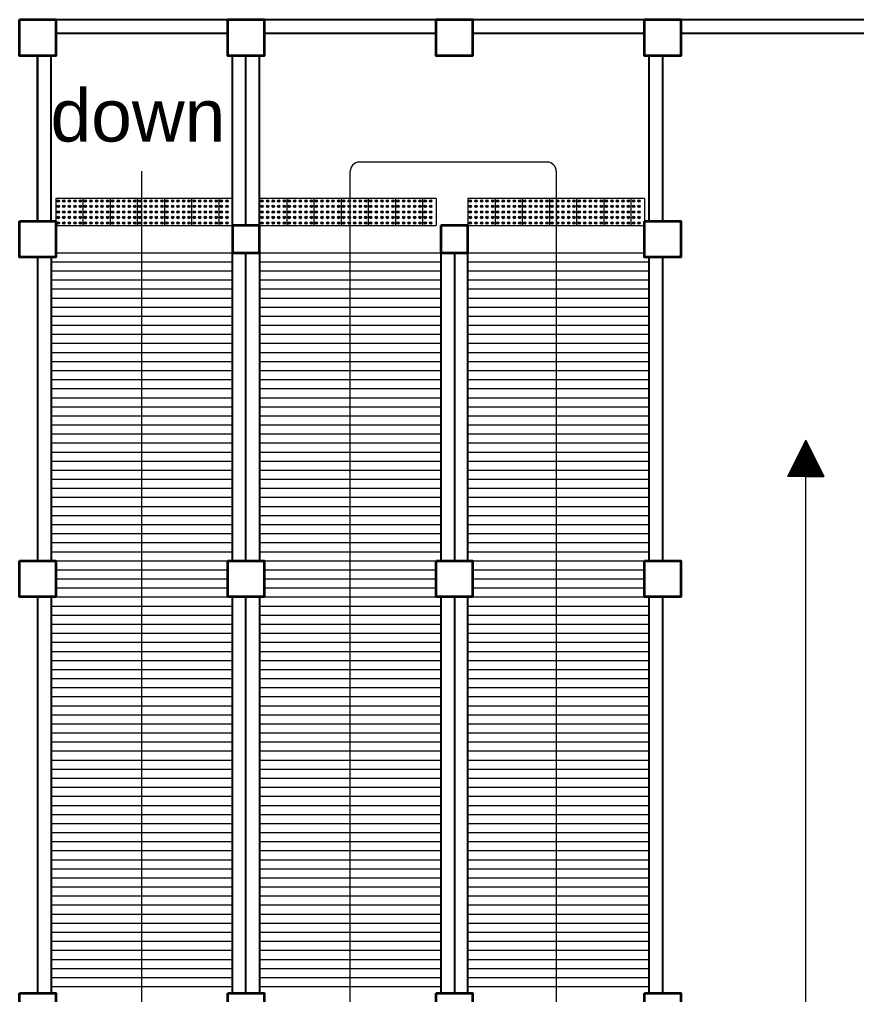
# Model space of a CAD drawing. Header units: millimetres. Extents: x 5 to 430, y 3 to 339.
# Drawn here: x 126.27 to 135.51, y 119.5 to 130.26 of the extents above; entities that cross this region are included whole.
import ezdxf

# ---------------------------------------------------------------- set-up
doc = ezdxf.new("R2010")
doc.units = ezdxf.units.MM
doc.header["$MEASUREMENT"] = 0
doc.styles.add('SWISSLT175', font='swissl.ttf', dxfattribs={"height": 0.175})

msp = doc.modelspace()

# ---------------------------------------------------------------- linework, layer by layer
at = {"color": 8, "lineweight": 25}
for p, q in [((126.675, 130.259), (131.275, 130.259)), ((131.275, 130.259), (136.575, 130.259)), ((126.675, 130.109), (128.575, 130.109)), ((128.975, 130.109), (130.875, 130.109)), ((131.275, 130.109), (133.175, 130.109)), ((133.575, 130.109), (136.575, 130.109)), ((126.475, 129.859), (126.475, 128.034)), ((126.475, 128.034), (126.475, 129.859)), ((126.625, 128.034), (126.625, 129.859)), ((128.625, 127.984), (128.625, 129.859)), ((128.775, 127.984), (128.775, 129.859)), ((128.925, 127.984), (128.925, 129.859)), ((133.225, 128.034), (133.225, 129.859)), ((133.375, 128.034), (133.375, 129.859)), ((130.925, 127.984), (130.925, 124.284)), ((131.225, 124.284), (131.225, 127.984)), ((128.625, 124.284), (128.625, 127.684)), ((128.775, 124.284), (128.775, 127.684)), ((128.925, 127.684), (128.925, 124.284)), ((131.075, 127.684), (131.075, 124.284)), ((126.475, 127.634), (126.475, 124.284)), ((126.625, 127.634), (126.625, 124.284)), ((133.225, 124.284), (133.225, 127.634)), ((133.375, 124.284), (133.375, 127.634)), ((126.475, 123.884), (126.475, 119.509)), ((126.625, 123.884), (126.625, 119.509)), ((128.625, 119.509), (128.625, 123.884)), ((128.775, 119.509), (128.775, 123.884)), ((128.925, 123.884), (128.925, 119.509)), ((130.925, 123.884), (130.925, 119.509)), ((131.075, 123.884), (131.075, 119.509)), ((131.225, 119.509), (131.225, 123.884)), ((133.225, 119.509), (133.225, 123.884)), ((133.375, 119.509), (133.375, 123.884))]:
    msp.add_line(p, q, dxfattribs=at)
at = {"color": 8, "lineweight": 9}
for p, q in [((132.1, 128.684), (130.025, 128.684)), ((127.625, 115.684), (127.625, 128.584)), ((129.925, 114.63), (129.925, 128.584)), ((132.2, 128.584), (132.2, 114.63)), ((126.975, 128.284), (126.675, 128.284)), ((126.675, 128.284), (126.675, 127.984)), ((127.275, 128.284), (126.975, 128.284)), ((126.975, 128.284), (126.975, 127.984)), ((127.575, 128.284), (127.275, 128.284)), ((127.275, 128.284), (127.275, 127.984)), ((127.875, 128.284), (127.575, 128.284)), ((127.575, 128.284), (127.575, 127.984)), ((128.175, 128.284), (127.875, 128.284)), ((127.875, 128.284), (127.875, 127.984)), ((128.175, 128.284), (128.175, 127.984)), ((128.475, 128.284), (128.175, 128.284)), ((128.475, 128.284), (128.475, 127.984)), ((128.625, 128.284), (128.475, 128.284)), ((128.625, 128.284), (128.625, 127.984)), ((129.225, 128.284), (128.925, 128.284)), ((128.925, 128.284), (128.925, 127.984)), ((129.525, 128.284), (129.225, 128.284)), ((129.225, 128.284), (129.225, 127.984)), ((129.825, 128.284), (129.525, 128.284)), ((129.525, 128.284), (129.525, 127.984)), ((130.125, 128.284), (129.825, 128.284)), ((129.825, 128.284), (129.825, 127.984)), ((130.425, 128.284), (130.125, 128.284)), ((130.125, 128.284), (130.125, 127.984)), ((130.725, 128.284), (130.425, 128.284)), ((130.425, 128.284), (130.425, 127.984)), ((130.875, 128.284), (130.725, 128.284)), ((130.725, 128.284), (130.725, 127.984)), ((130.875, 128.284), (130.875, 127.984)), ((131.525, 128.284), (131.225, 128.284)), ((131.225, 128.284), (131.225, 127.984)), ((131.825, 128.284), (131.525, 128.284)), ((131.525, 128.284), (131.525, 127.984)), ((132.125, 128.284), (131.825, 128.284)), ((131.825, 128.284), (131.825, 127.984)), ((132.425, 128.284), (132.125, 128.284)), ((132.125, 128.284), (132.125, 127.984)), ((132.725, 128.284), (132.425, 128.284)), ((132.425, 128.284), (132.425, 127.984)), ((133.025, 128.284), (132.725, 128.284)), ((132.725, 128.284), (132.725, 127.984)), ((133.175, 128.284), (133.025, 128.284)), ((133.025, 128.284), (133.025, 127.984)), ((133.175, 128.284), (133.175, 127.984)), ((126.675, 127.984), (126.975, 127.984)), ((126.975, 127.984), (127.275, 127.984)), ((127.275, 127.984), (127.575, 127.984)), ((127.575, 127.984), (127.875, 127.984)), ((127.875, 127.984), (128.175, 127.984)), ((128.175, 127.984), (128.475, 127.984)), ((128.475, 127.984), (128.775, 127.984)), ((128.925, 127.984), (129.225, 127.984)), ((129.225, 127.984), (129.525, 127.984)), ((129.525, 127.984), (129.825, 127.984)), ((129.825, 127.984), (130.125, 127.984)), ((130.125, 127.984), (130.425, 127.984)), ((130.425, 127.984), (130.875, 127.984)), ((131.225, 127.984), (131.525, 127.984)), ((131.525, 127.984), (131.825, 127.984)), ((131.825, 127.984), (132.125, 127.984)), ((132.125, 127.984), (132.425, 127.984)), ((132.425, 127.984), (132.725, 127.984)), ((132.725, 127.984), (133.175, 127.984)), ((126.675, 127.684), (128.625, 127.684)), ((128.925, 127.684), (130.925, 127.684)), ((131.225, 127.684), (133.175, 127.684)), ((126.625, 127.584), (128.625, 127.584)), ((128.925, 127.584), (130.925, 127.584)), ((131.225, 127.584), (133.225, 127.584)), ((126.625, 127.484), (128.625, 127.484)), ((128.925, 127.484), (130.925, 127.484)), ((131.225, 127.484), (133.225, 127.484)), ((126.625, 127.384), (128.625, 127.384)), ((128.925, 127.384), (130.925, 127.384)), ((131.225, 127.384), (133.225, 127.384)), ((126.625, 127.284), (128.625, 127.284)), ((128.925, 127.284), (130.925, 127.284)), ((131.225, 127.284), (133.225, 127.284)), ((126.625, 127.184), (128.625, 127.184)), ((128.925, 127.184), (130.925, 127.184)), ((131.225, 127.184), (133.225, 127.184)), ((126.625, 127.084), (128.625, 127.084)), ((128.925, 127.084), (130.925, 127.084)), ((131.225, 127.084), (133.225, 127.084)), ((126.625, 126.984), (128.625, 126.984)), ((128.925, 126.984), (130.925, 126.984)), ((131.225, 126.984), (133.225, 126.984)), ((126.625, 126.884), (128.625, 126.884)), ((126.625, 126.784), (128.625, 126.784)), ((128.925, 126.884), (130.925, 126.884)), ((128.925, 126.784), (130.925, 126.784)), ((131.225, 126.884), (133.225, 126.884)), ((131.225, 126.784), (133.225, 126.784)), ((126.625, 126.684), (128.625, 126.684)), ((128.925, 126.684), (130.925, 126.684)), ((131.225, 126.684), (133.225, 126.684)), ((126.625, 126.584), (128.625, 126.584)), ((128.925, 126.584), (130.925, 126.584)), ((131.225, 126.584), (133.225, 126.584)), ((126.625, 126.484), (128.625, 126.484)), ((128.925, 126.484), (130.925, 126.484)), ((131.225, 126.484), (133.225, 126.484)), ((126.625, 126.384), (128.625, 126.384)), ((128.925, 126.384), (130.925, 126.384)), ((131.225, 126.384), (133.225, 126.384)), ((126.625, 126.284), (128.625, 126.284)), ((128.925, 126.284), (130.925, 126.284)), ((131.225, 126.284), (133.225, 126.284)), ((126.625, 126.184), (128.625, 126.184)), ((128.925, 126.184), (130.925, 126.184)), ((131.225, 126.184), (133.225, 126.184)), ((126.625, 126.084), (128.625, 126.084)), ((128.925, 126.084), (130.925, 126.084)), ((131.225, 126.084), (133.225, 126.084)), ((126.625, 125.984), (128.625, 125.984)), ((128.925, 125.984), (130.925, 125.984)), ((131.225, 125.984), (133.225, 125.984)), ((126.625, 125.884), (128.625, 125.884)), ((128.925, 125.884), (130.925, 125.884)), ((131.225, 125.884), (133.225, 125.884)), ((126.625, 125.784), (128.625, 125.784)), ((128.925, 125.784), (130.925, 125.784)), ((131.225, 125.784), (133.225, 125.784)), ((126.625, 125.684), (128.625, 125.684)), ((128.925, 125.684), (130.925, 125.684)), ((131.225, 125.684), (133.225, 125.684)), ((134.954, 125.615), (134.754, 125.215)), ((134.954, 125.605), (134.949, 125.605)), ((134.954, 125.615), (135.154, 125.215)), ((134.959, 125.605), (134.954, 125.605)), ((126.625, 125.584), (128.625, 125.584)), ((128.925, 125.584), (130.925, 125.584)), ((131.225, 125.584), (133.225, 125.584)), ((134.954, 125.495), (134.894, 125.495)), ((134.954, 125.505), (134.899, 125.505)), ((134.954, 125.515), (134.904, 125.515)), ((134.954, 125.525), (134.909, 125.525)), ((134.954, 125.535), (134.914, 125.535)), ((134.954, 125.545), (134.919, 125.545)), ((134.954, 125.555), (134.924, 125.555)), ((134.954, 125.565), (134.929, 125.565)), ((134.954, 125.575), (134.934, 125.575)), ((134.954, 125.585), (134.939, 125.585)), ((134.954, 125.595), (134.944, 125.595)), ((134.964, 125.595), (134.954, 125.595)), ((134.969, 125.585), (134.954, 125.585)), ((134.974, 125.575), (134.954, 125.575)), ((134.979, 125.565), (134.954, 125.565)), ((134.984, 125.555), (134.954, 125.555)), ((134.989, 125.545), (134.954, 125.545)), ((134.994, 125.535), (134.954, 125.535)), ((134.999, 125.525), (134.954, 125.525)), ((135.004, 125.515), (134.954, 125.515)), ((135.009, 125.505), (134.954, 125.505)), ((135.014, 125.495), (134.954, 125.495)), ((126.625, 125.484), (128.625, 125.484)), ((126.625, 125.384), (128.625, 125.384)), ((128.925, 125.484), (130.925, 125.484)), ((128.925, 125.384), (130.925, 125.384)), ((131.225, 125.484), (133.225, 125.484)), ((131.225, 125.384), (133.225, 125.384)), ((134.954, 125.385), (134.839, 125.385)), ((134.954, 125.395), (134.844, 125.395)), ((134.954, 125.405), (134.849, 125.405)), ((134.954, 125.415), (134.854, 125.415)), ((134.954, 125.425), (134.859, 125.425)), ((134.954, 125.435), (134.864, 125.435)), ((134.954, 125.445), (134.869, 125.445)), ((134.954, 125.455), (134.874, 125.455)), ((134.954, 125.465), (134.879, 125.465)), ((134.954, 125.475), (134.884, 125.475)), ((134.954, 125.485), (134.889, 125.485)), ((135.019, 125.485), (134.954, 125.485)), ((135.024, 125.475), (134.954, 125.475)), ((135.029, 125.465), (134.954, 125.465)), ((135.034, 125.455), (134.954, 125.455)), ((135.039, 125.445), (134.954, 125.445)), ((135.044, 125.435), (134.954, 125.435)), ((135.049, 125.425), (134.954, 125.425)), ((135.054, 125.415), (134.954, 125.415)), ((135.059, 125.405), (134.954, 125.405)), ((135.064, 125.395), (134.954, 125.395)), ((135.069, 125.385), (134.954, 125.385)), ((126.625, 125.284), (128.625, 125.284)), ((128.925, 125.284), (130.925, 125.284)), ((131.225, 125.284), (133.225, 125.284)), ((134.954, 125.285), (134.789, 125.285)), ((134.954, 125.295), (134.794, 125.295)), ((134.954, 125.305), (134.799, 125.305)), ((134.954, 125.305), (134.799, 125.305)), ((134.954, 125.315), (134.804, 125.315)), ((134.954, 125.325), (134.809, 125.325)), ((134.954, 125.335), (134.814, 125.335)), ((134.954, 125.345), (134.819, 125.345)), ((134.954, 125.355), (134.824, 125.355)), ((134.954, 125.365), (134.829, 125.365)), ((134.954, 125.375), (134.834, 125.375)), ((135.074, 125.375), (134.954, 125.375)), ((135.079, 125.365), (134.954, 125.365)), ((135.084, 125.355), (134.954, 125.355)), ((135.089, 125.345), (134.954, 125.345)), ((135.094, 125.335), (134.954, 125.335)), ((135.099, 125.325), (134.954, 125.325)), ((135.104, 125.315), (134.954, 125.315)), ((135.109, 125.305), (134.954, 125.305)), ((135.109, 125.305), (134.954, 125.305)), ((135.114, 125.295), (134.954, 125.295)), ((135.119, 125.285), (134.954, 125.285)), ((126.625, 125.184), (128.625, 125.184)), ((128.925, 125.184), (130.925, 125.184)), ((131.225, 125.184), (133.225, 125.184)), ((134.954, 125.215), (134.754, 125.215)), ((134.954, 125.225), (134.759, 125.225)), ((134.954, 125.235), (134.764, 125.235)), ((134.954, 125.245), (134.769, 125.245)), ((134.954, 125.255), (134.774, 125.255)), ((134.954, 125.265), (134.779, 125.265)), ((134.954, 125.275), (134.784, 125.275)), ((135.124, 125.275), (134.954, 125.275)), ((135.129, 125.265), (134.954, 125.265)), ((135.134, 125.255), (134.954, 125.255)), ((135.139, 125.245), (134.954, 125.245)), ((134.954, 125.235), (135.144, 125.235)), ((134.954, 125.225), (135.149, 125.225)), ((134.954, 117.897), (134.954, 125.215)), ((134.954, 125.215), (135.154, 125.215)), ((126.625, 125.084), (128.625, 125.084)), ((128.925, 125.084), (130.925, 125.084)), ((131.225, 125.084), (133.225, 125.084)), ((126.625, 124.984), (128.625, 124.984)), ((128.925, 124.984), (130.925, 124.984)), ((131.225, 124.984), (133.225, 124.984)), ((126.625, 124.884), (128.625, 124.884)), ((128.925, 124.884), (130.925, 124.884)), ((131.225, 124.884), (133.225, 124.884)), ((126.625, 124.784), (128.625, 124.784)), ((128.925, 124.784), (130.925, 124.784)), ((131.225, 124.784), (133.225, 124.784)), ((126.625, 124.684), (128.625, 124.684)), ((128.925, 124.684), (130.925, 124.684)), ((131.225, 124.684), (133.225, 124.684)), ((126.625, 124.584), (128.625, 124.584)), ((128.925, 124.584), (130.925, 124.584)), ((131.225, 124.584), (133.225, 124.584)), ((126.625, 124.484), (128.625, 124.484)), ((128.925, 124.484), (130.925, 124.484)), ((131.225, 124.484), (133.225, 124.484)), ((126.625, 124.384), (128.625, 124.384)), ((128.925, 124.384), (130.925, 124.384)), ((131.225, 124.384), (133.225, 124.384)), ((126.625, 124.284), (128.625, 124.284)), ((128.925, 124.284), (130.925, 124.284)), ((131.225, 124.284), (133.225, 124.284)), ((126.675, 124.184), (128.575, 124.184)), ((128.975, 124.184), (130.875, 124.184)), ((131.275, 124.184), (133.175, 124.184)), ((126.675, 124.084), (128.575, 124.084)), ((128.975, 124.084), (130.875, 124.084)), ((131.275, 124.084), (133.175, 124.084)), ((126.625, 123.884), (128.625, 123.884)), ((126.675, 123.984), (128.575, 123.984)), ((128.925, 123.884), (130.925, 123.884)), ((128.975, 123.984), (130.875, 123.984)), ((131.225, 123.884), (133.225, 123.884)), ((131.275, 123.984), (133.175, 123.984)), ((126.625, 123.784), (128.625, 123.784)), ((128.925, 123.784), (130.925, 123.784)), ((131.225, 123.784), (133.225, 123.784)), ((126.625, 123.684), (128.625, 123.684)), ((128.925, 123.684), (130.925, 123.684)), ((131.225, 123.684), (133.225, 123.684)), ((126.625, 123.584), (128.625, 123.584)), ((128.925, 123.584), (130.925, 123.584)), ((131.225, 123.584), (133.225, 123.584)), ((126.625, 123.484), (128.625, 123.484)), ((128.925, 123.484), (130.925, 123.484)), ((131.225, 123.484), (133.225, 123.484)), ((126.625, 123.384), (128.625, 123.384)), ((128.925, 123.384), (130.925, 123.384)), ((131.225, 123.384), (133.225, 123.384)), ((126.625, 123.284), (128.625, 123.284)), ((128.925, 123.284), (130.925, 123.284)), ((131.225, 123.284), (133.225, 123.284)), ((126.625, 123.184), (128.625, 123.184)), ((128.925, 123.184), (130.925, 123.184)), ((131.225, 123.184), (133.225, 123.184)), ((126.625, 123.084), (128.625, 123.084)), ((128.925, 123.084), (130.925, 123.084)), ((131.225, 123.084), (133.225, 123.084)), ((126.625, 122.984), (128.625, 122.984)), ((128.925, 122.984), (130.925, 122.984)), ((131.225, 122.984), (133.225, 122.984)), ((126.625, 122.884), (128.625, 122.884)), ((128.925, 122.884), (130.925, 122.884)), ((131.225, 122.884), (133.225, 122.884)), ((126.625, 122.784), (128.625, 122.784)), ((128.925, 122.784), (130.925, 122.784)), ((131.225, 122.784), (133.225, 122.784)), ((126.625, 122.684), (128.625, 122.684)), ((128.925, 122.684), (130.925, 122.684)), ((131.225, 122.684), (133.225, 122.684)), ((126.625, 122.584), (128.625, 122.584)), ((126.625, 122.484), (128.625, 122.484)), ((128.925, 122.584), (130.925, 122.584)), ((128.925, 122.484), (130.925, 122.484)), ((131.225, 122.584), (133.225, 122.584)), ((131.225, 122.484), (133.225, 122.484)), ((126.625, 122.384), (128.625, 122.384)), ((128.925, 122.384), (130.925, 122.384)), ((131.225, 122.384), (133.225, 122.384)), ((126.625, 122.284), (128.625, 122.284)), ((128.925, 122.284), (130.925, 122.284)), ((131.225, 122.284), (133.225, 122.284)), ((126.625, 122.184), (128.625, 122.184)), ((128.925, 122.184), (130.925, 122.184)), ((131.225, 122.184), (133.225, 122.184)), ((126.625, 122.084), (128.625, 122.084)), ((128.925, 122.084), (130.925, 122.084)), ((131.225, 122.084), (133.225, 122.084)), ((126.625, 121.984), (128.625, 121.984)), ((128.925, 121.984), (130.925, 121.984)), ((131.225, 121.984), (133.225, 121.984)), ((126.625, 121.884), (128.625, 121.884)), ((128.625, 121.834), (128.625, 121.534)), ((128.925, 121.884), (130.925, 121.884)), ((128.925, 121.534), (128.925, 121.834)), ((130.925, 121.834), (130.925, 121.534)), ((131.225, 121.884), (133.225, 121.884)), ((131.225, 121.534), (131.225, 121.834)), ((133.225, 121.834), (133.225, 121.534)), ((126.625, 121.784), (128.625, 121.784)), ((128.925, 121.784), (130.925, 121.784)), ((131.225, 121.784), (133.225, 121.784)), ((126.625, 121.684), (128.625, 121.684)), ((128.925, 121.684), (130.925, 121.684)), ((131.225, 121.684), (133.225, 121.684)), ((126.625, 121.584), (128.625, 121.584)), ((128.925, 121.584), (130.925, 121.584)), ((131.225, 121.584), (133.225, 121.584)), ((126.625, 121.484), (128.625, 121.484)), ((128.925, 121.484), (130.925, 121.484)), ((131.225, 121.484), (133.225, 121.484)), ((126.625, 121.384), (128.625, 121.384)), ((128.925, 121.384), (130.925, 121.384)), ((131.225, 121.384), (133.225, 121.384)), ((126.625, 121.284), (128.625, 121.284)), ((128.925, 121.284), (130.925, 121.284)), ((131.225, 121.284), (133.225, 121.284)), ((126.625, 121.184), (128.625, 121.184)), ((126.625, 121.084), (128.625, 121.084)), ((128.925, 121.184), (130.925, 121.184)), ((128.925, 121.084), (130.925, 121.084)), ((131.225, 121.184), (133.225, 121.184)), ((131.225, 121.084), (133.225, 121.084)), ((126.625, 120.984), (128.625, 120.984)), ((128.925, 120.984), (130.925, 120.984)), ((131.225, 120.984), (133.225, 120.984)), ((126.625, 120.884), (128.625, 120.884)), ((128.925, 120.884), (130.925, 120.884)), ((131.225, 120.884), (133.225, 120.884)), ((126.625, 120.784), (128.625, 120.784)), ((128.925, 120.784), (130.925, 120.784)), ((131.225, 120.784), (133.225, 120.784)), ((126.625, 120.684), (128.625, 120.684)), ((128.925, 120.684), (130.925, 120.684)), ((131.225, 120.684), (133.225, 120.684)), ((126.625, 120.584), (128.625, 120.584)), ((128.925, 120.584), (130.925, 120.584)), ((131.225, 120.584), (133.225, 120.584)), ((126.625, 120.484), (128.625, 120.484)), ((128.925, 120.484), (130.925, 120.484)), ((131.225, 120.484), (133.225, 120.484)), ((126.625, 120.384), (128.625, 120.384)), ((128.925, 120.384), (130.925, 120.384)), ((131.225, 120.384), (133.225, 120.384)), ((126.625, 120.284), (128.625, 120.284)), ((128.925, 120.284), (130.925, 120.284)), ((131.225, 120.284), (133.225, 120.284)), ((126.625, 120.184), (128.625, 120.184)), ((128.925, 120.184), (130.925, 120.184)), ((131.225, 120.184), (133.225, 120.184)), ((126.625, 120.084), (128.625, 120.084)), ((128.925, 120.084), (130.925, 120.084)), ((131.225, 120.084), (133.225, 120.084)), ((126.625, 119.984), (128.625, 119.984)), ((128.925, 119.984), (130.925, 119.984)), ((131.225, 119.984), (133.225, 119.984)), ((126.625, 119.884), (128.625, 119.884)), ((128.925, 119.884), (130.925, 119.884)), ((131.225, 119.884), (133.225, 119.884)), ((126.625, 119.784), (128.625, 119.784)), ((126.625, 119.684), (128.625, 119.684)), ((128.925, 119.784), (130.925, 119.784)), ((128.925, 119.684), (130.925, 119.684)), ((131.225, 119.784), (133.225, 119.784)), ((131.225, 119.684), (133.225, 119.684)), ((126.625, 119.584), (128.625, 119.584)), ((128.925, 119.584), (130.925, 119.584)), ((131.225, 119.584), (133.225, 119.584))]:
    msp.add_line(p, q, dxfattribs=at)
at = {"color": 8, "lineweight": 35}
for p, q in [((128.925, 127.984), (128.625, 127.984)), ((128.625, 127.984), (128.625, 127.684)), ((128.925, 127.684), (128.925, 127.984)), ((131.225, 127.984), (130.925, 127.984)), ((130.925, 127.984), (130.925, 127.684)), ((131.225, 127.684), (131.225, 127.984)), ((128.625, 127.684), (128.925, 127.684)), ((128.625, 127.684), (128.925, 127.684)), ((130.925, 127.684), (131.225, 127.684))]:
    msp.add_line(p, q, dxfattribs=at)
for points in [[(126.275, 130.259), (126.675, 130.259), (126.675, 129.859), (126.275, 129.859)], [(128.575, 130.259), (128.975, 130.259), (128.975, 129.859), (128.575, 129.859)], [(130.875, 130.259), (131.275, 130.259), (131.275, 129.859), (130.875, 129.859)], [(133.175, 130.259), (133.575, 130.259), (133.575, 129.859), (133.175, 129.859)], [(126.275, 128.034), (126.675, 128.034), (126.675, 127.634), (126.275, 127.634)], [(133.175, 128.034), (133.575, 128.034), (133.575, 127.634), (133.175, 127.634)], [(126.275, 124.284), (126.675, 124.284), (126.675, 123.884), (126.275, 123.884)], [(128.575, 124.284), (128.975, 124.284), (128.975, 123.884), (128.575, 123.884)], [(130.875, 124.284), (131.275, 124.284), (131.275, 123.884), (130.875, 123.884)], [(133.175, 124.284), (133.575, 124.284), (133.575, 123.884), (133.175, 123.884)], [(126.275, 119.509), (126.675, 119.509), (126.675, 119.109), (126.275, 119.109)], [(128.575, 119.509), (128.975, 119.509), (128.975, 119.109), (128.575, 119.109)], [(130.875, 119.509), (131.275, 119.509), (131.275, 119.109), (130.875, 119.109)], [(133.175, 119.509), (133.575, 119.509), (133.575, 119.109), (133.175, 119.109)]]:
    msp.add_lwpolyline(points, close=True, dxfattribs=at)
at = {"color": 8, "lineweight": 9}
for centre, radius in [((126.703, 128.256), 0.013), ((126.703, 128.195), 0.013), ((126.703, 128.256), 0.009), ((126.703, 128.195), 0.009), ((126.764, 128.256), 0.013), ((126.764, 128.195), 0.013), ((126.764, 128.256), 0.009), ((126.764, 128.195), 0.009), ((126.825, 128.256), 0.013), ((126.825, 128.195), 0.013), ((126.825, 128.256), 0.009), ((126.825, 128.195), 0.009), ((126.886, 128.256), 0.013), ((126.886, 128.195), 0.013), ((126.886, 128.256), 0.009), ((126.886, 128.195), 0.009), ((126.947, 128.256), 0.013), ((126.947, 128.195), 0.013), ((126.947, 128.256), 0.009), ((126.947, 128.195), 0.009), ((127.003, 128.256), 0.013), ((127.003, 128.195), 0.013), ((127.003, 128.256), 0.009), ((127.003, 128.195), 0.009), ((127.064, 128.256), 0.013), ((127.064, 128.195), 0.013), ((127.064, 128.256), 0.009), ((127.064, 128.195), 0.009), ((127.125, 128.256), 0.013), ((127.125, 128.195), 0.013), ((127.125, 128.256), 0.009), ((127.125, 128.195), 0.009), ((127.186, 128.256), 0.013), ((127.186, 128.195), 0.013), ((127.186, 128.256), 0.009), ((127.186, 128.195), 0.009), ((127.247, 128.256), 0.013), ((127.247, 128.195), 0.013), ((127.247, 128.256), 0.009), ((127.247, 128.195), 0.009), ((127.303, 128.256), 0.013), ((127.303, 128.195), 0.013), ((127.303, 128.256), 0.009), ((127.303, 128.195), 0.009), ((127.364, 128.256), 0.013), ((127.364, 128.195), 0.013), ((127.364, 128.256), 0.009), ((127.364, 128.195), 0.009), ((127.425, 128.256), 0.013), ((127.425, 128.195), 0.013), ((127.425, 128.256), 0.009), ((127.425, 128.195), 0.009), ((127.486, 128.256), 0.013), ((127.486, 128.195), 0.013), ((127.486, 128.256), 0.009), ((127.486, 128.195), 0.009), ((127.547, 128.256), 0.013), ((127.547, 128.195), 0.013), ((127.547, 128.256), 0.009), ((127.547, 128.195), 0.009), ((127.603, 128.256), 0.013), ((127.603, 128.195), 0.013), ((127.603, 128.256), 0.009), ((127.603, 128.195), 0.009), ((127.664, 128.256), 0.013), ((127.664, 128.195), 0.013), ((127.664, 128.256), 0.009), ((127.664, 128.195), 0.009), ((127.725, 128.256), 0.013), ((127.725, 128.195), 0.013), ((127.725, 128.256), 0.009), ((127.725, 128.195), 0.009), ((127.786, 128.256), 0.013), ((127.786, 128.195), 0.013), ((127.786, 128.256), 0.009), ((127.786, 128.195), 0.009), ((127.847, 128.256), 0.013), ((127.847, 128.195), 0.013), ((127.847, 128.256), 0.009), ((127.847, 128.195), 0.009), ((127.903, 128.256), 0.013), ((127.903, 128.195), 0.013), ((127.903, 128.256), 0.009), ((127.903, 128.195), 0.009), ((127.964, 128.256), 0.013), ((127.964, 128.195), 0.013), ((127.964, 128.256), 0.009), ((127.964, 128.195), 0.009), ((128.025, 128.256), 0.013), ((128.025, 128.195), 0.013), ((128.025, 128.256), 0.009), ((128.025, 128.195), 0.009), ((128.086, 128.256), 0.013), ((128.086, 128.195), 0.013), ((128.086, 128.256), 0.009), ((128.086, 128.195), 0.009), ((128.147, 128.256), 0.013), ((128.147, 128.195), 0.013), ((128.147, 128.256), 0.009), ((128.147, 128.195), 0.009), ((128.203, 128.256), 0.013), ((128.203, 128.195), 0.013), ((128.203, 128.256), 0.009), ((128.203, 128.195), 0.009), ((128.264, 128.256), 0.013), ((128.264, 128.195), 0.013), ((128.264, 128.256), 0.009), ((128.264, 128.195), 0.009), ((128.325, 128.256), 0.013), ((128.325, 128.195), 0.013), ((128.325, 128.256), 0.009), ((128.325, 128.195), 0.009), ((128.386, 128.256), 0.013), ((128.386, 128.195), 0.013), ((128.386, 128.256), 0.009), ((128.386, 128.195), 0.009), ((128.447, 128.256), 0.013), ((128.447, 128.195), 0.013), ((128.447, 128.256), 0.009), ((128.447, 128.195), 0.009), ((128.503, 128.256), 0.013), ((128.503, 128.195), 0.013), ((128.503, 128.256), 0.009), ((128.503, 128.195), 0.009), ((128.564, 128.256), 0.013), ((128.564, 128.195), 0.013), ((128.564, 128.256), 0.009), ((128.564, 128.195), 0.009), ((128.953, 128.256), 0.013), ((128.953, 128.195), 0.013), ((128.953, 128.256), 0.009), ((128.953, 128.195), 0.009), ((129.014, 128.256), 0.013), ((129.014, 128.195), 0.013), ((129.014, 128.256), 0.009), ((129.014, 128.195), 0.009), ((129.075, 128.256), 0.013), ((129.075, 128.195), 0.013), ((129.075, 128.256), 0.009), ((129.075, 128.195), 0.009), ((129.136, 128.256), 0.013), ((129.136, 128.195), 0.013), ((129.136, 128.256), 0.009), ((129.136, 128.195), 0.009), ((129.197, 128.256), 0.013), ((129.197, 128.195), 0.013), ((129.197, 128.256), 0.009), ((129.197, 128.195), 0.009), ((129.253, 128.256), 0.013), ((129.253, 128.195), 0.013), ((129.253, 128.256), 0.009), ((129.253, 128.195), 0.009), ((129.314, 128.256), 0.013), ((129.314, 128.195), 0.013), ((129.314, 128.256), 0.009), ((129.314, 128.195), 0.009), ((129.375, 128.256), 0.013), ((129.375, 128.195), 0.013), ((129.375, 128.256), 0.009), ((129.375, 128.195), 0.009), ((129.436, 128.256), 0.013), ((129.436, 128.195), 0.013), ((129.436, 128.256), 0.009), ((129.436, 128.195), 0.009), ((129.497, 128.256), 0.013), ((129.497, 128.195), 0.013), ((129.497, 128.256), 0.009), ((129.497, 128.195), 0.009), ((129.553, 128.256), 0.013), ((129.553, 128.195), 0.013), ((129.553, 128.256), 0.009), ((129.553, 128.195), 0.009), ((129.614, 128.256), 0.013), ((129.614, 128.195), 0.013), ((129.614, 128.256), 0.009), ((129.614, 128.195), 0.009), ((129.675, 128.256), 0.013), ((129.675, 128.195), 0.013), ((129.675, 128.256), 0.009), ((129.675, 128.195), 0.009), ((129.736, 128.256), 0.013), ((129.736, 128.195), 0.013), ((129.736, 128.256), 0.009), ((129.736, 128.195), 0.009), ((129.797, 128.256), 0.013), ((129.797, 128.195), 0.013), ((129.797, 128.256), 0.009), ((129.797, 128.195), 0.009), ((129.853, 128.256), 0.013), ((129.853, 128.195), 0.013), ((129.853, 128.256), 0.009), ((129.853, 128.195), 0.009), ((129.914, 128.256), 0.013), ((129.914, 128.195), 0.013), ((129.914, 128.256), 0.009), ((129.914, 128.195), 0.009), ((129.975, 128.256), 0.013), ((129.975, 128.195), 0.013), ((129.975, 128.256), 0.009), ((129.975, 128.195), 0.009), ((130.036, 128.256), 0.013), ((130.036, 128.195), 0.013), ((130.036, 128.256), 0.009), ((130.036, 128.195), 0.009), ((130.097, 128.256), 0.013), ((130.097, 128.195), 0.013), ((130.097, 128.256), 0.009), ((130.097, 128.195), 0.009), ((130.153, 128.256), 0.013), ((130.153, 128.195), 0.013), ((130.153, 128.256), 0.009), ((130.153, 128.195), 0.009), ((130.214, 128.256), 0.013), ((130.214, 128.195), 0.013), ((130.214, 128.256), 0.009), ((130.214, 128.195), 0.009), ((130.275, 128.256), 0.013), ((130.275, 128.195), 0.013), ((130.275, 128.256), 0.009), ((130.275, 128.195), 0.009), ((130.336, 128.256), 0.013), ((130.336, 128.195), 0.013), ((130.336, 128.256), 0.009), ((130.336, 128.195), 0.009), ((130.397, 128.256), 0.013), ((130.397, 128.195), 0.013), ((130.397, 128.256), 0.009), ((130.397, 128.195), 0.009), ((130.453, 128.256), 0.013), ((130.453, 128.195), 0.013), ((130.453, 128.256), 0.009), ((130.453, 128.195), 0.009), ((130.514, 128.256), 0.013), ((130.514, 128.195), 0.013), ((130.514, 128.256), 0.009), ((130.514, 128.195), 0.009), ((130.575, 128.256), 0.013), ((130.575, 128.195), 0.013), ((130.575, 128.256), 0.009), ((130.575, 128.195), 0.009), ((130.636, 128.256), 0.013), ((130.636, 128.195), 0.013), ((130.636, 128.256), 0.009), ((130.636, 128.195), 0.009), ((130.697, 128.256), 0.013), ((130.697, 128.195), 0.013), ((130.697, 128.256), 0.009), ((130.697, 128.195), 0.009), ((130.753, 128.256), 0.013), ((130.753, 128.195), 0.013), ((130.753, 128.256), 0.009), ((130.753, 128.195), 0.009), ((130.814, 128.256), 0.013), ((130.814, 128.195), 0.013), ((130.814, 128.256), 0.009), ((130.814, 128.195), 0.009), ((131.253, 128.256), 0.013), ((131.253, 128.195), 0.013), ((131.253, 128.256), 0.009), ((131.253, 128.195), 0.009), ((131.314, 128.256), 0.013), ((131.314, 128.195), 0.013), ((131.314, 128.256), 0.009), ((131.314, 128.195), 0.009), ((131.375, 128.256), 0.013), ((131.375, 128.195), 0.013), ((131.375, 128.256), 0.009), ((131.375, 128.195), 0.009), ((131.436, 128.256), 0.013), ((131.436, 128.195), 0.013), ((131.436, 128.256), 0.009), ((131.436, 128.195), 0.009), ((131.497, 128.256), 0.013), ((131.497, 128.195), 0.013), ((131.497, 128.256), 0.009), ((131.497, 128.195), 0.009), ((131.553, 128.256), 0.013), ((131.553, 128.195), 0.013), ((131.553, 128.256), 0.009), ((131.553, 128.195), 0.009), ((131.614, 128.256), 0.013), ((131.614, 128.195), 0.013), ((131.614, 128.256), 0.009), ((131.614, 128.195), 0.009), ((131.675, 128.256), 0.013), ((131.675, 128.195), 0.013), ((131.675, 128.256), 0.009), ((131.675, 128.195), 0.009), ((131.736, 128.256), 0.013), ((131.736, 128.195), 0.013), ((131.736, 128.256), 0.009), ((131.736, 128.195), 0.009), ((131.797, 128.256), 0.013), ((131.797, 128.195), 0.013), ((131.797, 128.256), 0.009), ((131.797, 128.195), 0.009), ((131.853, 128.256), 0.013), ((131.853, 128.195), 0.013), ((131.853, 128.256), 0.009), ((131.853, 128.195), 0.009), ((131.914, 128.256), 0.013), ((131.914, 128.195), 0.013), ((131.914, 128.256), 0.009), ((131.914, 128.195), 0.009), ((131.975, 128.256), 0.013), ((131.975, 128.195), 0.013), ((131.975, 128.256), 0.009), ((131.975, 128.195), 0.009), ((132.036, 128.256), 0.013), ((132.036, 128.195), 0.013), ((132.036, 128.256), 0.009), ((132.036, 128.195), 0.009), ((132.097, 128.256), 0.013), ((132.097, 128.195), 0.013), ((132.097, 128.256), 0.009), ((132.097, 128.195), 0.009), ((132.153, 128.256), 0.013), ((132.153, 128.195), 0.013), ((132.153, 128.256), 0.009), ((132.153, 128.195), 0.009), ((132.214, 128.256), 0.013), ((132.214, 128.195), 0.013), ((132.214, 128.256), 0.009), ((132.214, 128.195), 0.009), ((132.275, 128.256), 0.013), ((132.275, 128.195), 0.013), ((132.275, 128.256), 0.009), ((132.275, 128.195), 0.009), ((132.336, 128.256), 0.013), ((132.336, 128.195), 0.013), ((132.336, 128.256), 0.009), ((132.336, 128.195), 0.009), ((132.397, 128.256), 0.013), ((132.397, 128.195), 0.013), ((132.397, 128.256), 0.009), ((132.397, 128.195), 0.009), ((132.453, 128.256), 0.013), ((132.453, 128.195), 0.013), ((132.453, 128.256), 0.009), ((132.453, 128.195), 0.009), ((132.514, 128.256), 0.013), ((132.514, 128.195), 0.013), ((132.514, 128.256), 0.009), ((132.514, 128.195), 0.009), ((132.575, 128.256), 0.013), ((132.575, 128.195), 0.013), ((132.575, 128.256), 0.009), ((132.575, 128.195), 0.009), ((132.636, 128.256), 0.013), ((132.636, 128.195), 0.013), ((132.636, 128.256), 0.009), ((132.636, 128.195), 0.009), ((132.697, 128.256), 0.013), ((132.697, 128.195), 0.013), ((132.697, 128.256), 0.009), ((132.697, 128.195), 0.009), ((132.753, 128.256), 0.013), ((132.753, 128.195), 0.013), ((132.753, 128.256), 0.009), ((132.753, 128.195), 0.009), ((132.814, 128.256), 0.013), ((132.814, 128.195), 0.013), ((132.814, 128.256), 0.009), ((132.814, 128.195), 0.009), ((132.875, 128.256), 0.013), ((132.875, 128.195), 0.013), ((132.875, 128.256), 0.009), ((132.875, 128.195), 0.009), ((132.936, 128.256), 0.013), ((132.936, 128.195), 0.013), ((132.936, 128.256), 0.009), ((132.936, 128.195), 0.009), ((132.997, 128.256), 0.013), ((132.997, 128.195), 0.013), ((132.997, 128.256), 0.009), ((132.997, 128.195), 0.009), ((133.053, 128.256), 0.013), ((133.053, 128.195), 0.013), ((133.053, 128.256), 0.009), ((133.053, 128.195), 0.009), ((133.114, 128.256), 0.013), ((133.114, 128.195), 0.013), ((133.114, 128.256), 0.009), ((133.114, 128.195), 0.009), ((126.703, 128.134), 0.013), ((126.703, 128.073), 0.013), ((126.703, 128.134), 0.009), ((126.703, 128.073), 0.009), ((126.764, 128.134), 0.013), ((126.764, 128.073), 0.013), ((126.764, 128.134), 0.009), ((126.764, 128.073), 0.009), ((126.825, 128.134), 0.013), ((126.825, 128.073), 0.013), ((126.825, 128.134), 0.009), ((126.825, 128.073), 0.009), ((126.886, 128.134), 0.013), ((126.886, 128.073), 0.013), ((126.886, 128.134), 0.009), ((126.886, 128.073), 0.009), ((126.947, 128.134), 0.013), ((126.947, 128.073), 0.013), ((126.947, 128.134), 0.009), ((126.947, 128.073), 0.009), ((127.003, 128.134), 0.013), ((127.003, 128.073), 0.013), ((127.003, 128.134), 0.009), ((127.003, 128.073), 0.009), ((127.064, 128.134), 0.013), ((127.064, 128.073), 0.013), ((127.064, 128.134), 0.009), ((127.064, 128.073), 0.009), ((127.125, 128.134), 0.013), ((127.125, 128.073), 0.013), ((127.125, 128.134), 0.009), ((127.125, 128.073), 0.009), ((127.186, 128.134), 0.013), ((127.186, 128.073), 0.013), ((127.186, 128.134), 0.009), ((127.186, 128.073), 0.009), ((127.247, 128.134), 0.013), ((127.247, 128.073), 0.013), ((127.247, 128.134), 0.009), ((127.247, 128.073), 0.009), ((127.303, 128.134), 0.013), ((127.303, 128.073), 0.013), ((127.303, 128.134), 0.009), ((127.303, 128.073), 0.009), ((127.364, 128.134), 0.013), ((127.364, 128.073), 0.013), ((127.364, 128.134), 0.009), ((127.364, 128.073), 0.009), ((127.425, 128.134), 0.013), ((127.425, 128.073), 0.013), ((127.425, 128.134), 0.009), ((127.425, 128.073), 0.009), ((127.486, 128.134), 0.013), ((127.486, 128.073), 0.013), ((127.486, 128.134), 0.009), ((127.486, 128.073), 0.009), ((127.547, 128.134), 0.013), ((127.547, 128.073), 0.013), ((127.547, 128.134), 0.009), ((127.547, 128.073), 0.009), ((127.603, 128.134), 0.013), ((127.603, 128.073), 0.013), ((127.603, 128.134), 0.009), ((127.603, 128.073), 0.009), ((127.664, 128.134), 0.013), ((127.664, 128.073), 0.013), ((127.664, 128.134), 0.009), ((127.664, 128.073), 0.009), ((127.725, 128.134), 0.013), ((127.725, 128.073), 0.013), ((127.725, 128.134), 0.009), ((127.725, 128.073), 0.009), ((127.786, 128.134), 0.013), ((127.786, 128.073), 0.013), ((127.786, 128.134), 0.009), ((127.786, 128.073), 0.009), ((127.847, 128.134), 0.013), ((127.847, 128.073), 0.013), ((127.847, 128.134), 0.009), ((127.847, 128.073), 0.009), ((127.903, 128.134), 0.013), ((127.903, 128.073), 0.013), ((127.903, 128.134), 0.009), ((127.903, 128.073), 0.009), ((127.964, 128.134), 0.013), ((127.964, 128.073), 0.013), ((127.964, 128.134), 0.009), ((127.964, 128.073), 0.009), ((128.025, 128.134), 0.013), ((128.025, 128.073), 0.013), ((128.025, 128.134), 0.009), ((128.025, 128.073), 0.009), ((128.086, 128.134), 0.013), ((128.086, 128.073), 0.013), ((128.086, 128.134), 0.009), ((128.086, 128.073), 0.009), ((128.147, 128.134), 0.013), ((128.147, 128.073), 0.013), ((128.147, 128.134), 0.009), ((128.147, 128.073), 0.009), ((128.203, 128.134), 0.013), ((128.203, 128.073), 0.013), ((128.203, 128.134), 0.009), ((128.203, 128.073), 0.009), ((128.264, 128.134), 0.013), ((128.264, 128.073), 0.013), ((128.264, 128.134), 0.009), ((128.264, 128.073), 0.009), ((128.325, 128.134), 0.013), ((128.325, 128.073), 0.013), ((128.325, 128.134), 0.009), ((128.325, 128.073), 0.009), ((128.386, 128.134), 0.013), ((128.386, 128.073), 0.013), ((128.386, 128.134), 0.009), ((128.386, 128.073), 0.009), ((128.447, 128.134), 0.013), ((128.447, 128.073), 0.013), ((128.447, 128.134), 0.009), ((128.447, 128.073), 0.009), ((128.503, 128.134), 0.013), ((128.503, 128.073), 0.013), ((128.503, 128.134), 0.009), ((128.503, 128.073), 0.009), ((128.564, 128.134), 0.013), ((128.564, 128.073), 0.013), ((128.564, 128.134), 0.009), ((128.564, 128.073), 0.009), ((128.953, 128.134), 0.013), ((128.953, 128.073), 0.013), ((128.953, 128.134), 0.009), ((128.953, 128.073), 0.009), ((129.014, 128.134), 0.013), ((129.014, 128.073), 0.013), ((129.014, 128.134), 0.009), ((129.014, 128.073), 0.009), ((129.075, 128.134), 0.013), ((129.075, 128.073), 0.013), ((129.075, 128.134), 0.009), ((129.075, 128.073), 0.009), ((129.136, 128.134), 0.013), ((129.136, 128.073), 0.013), ((129.136, 128.134), 0.009), ((129.136, 128.073), 0.009), ((129.197, 128.134), 0.013), ((129.197, 128.073), 0.013), ((129.197, 128.134), 0.009), ((129.197, 128.073), 0.009), ((129.253, 128.134), 0.013), ((129.253, 128.073), 0.013), ((129.253, 128.134), 0.009), ((129.253, 128.073), 0.009), ((129.314, 128.134), 0.013), ((129.314, 128.073), 0.013), ((129.314, 128.134), 0.009), ((129.314, 128.073), 0.009), ((129.375, 128.134), 0.013), ((129.375, 128.073), 0.013), ((129.375, 128.134), 0.009), ((129.375, 128.073), 0.009), ((129.436, 128.134), 0.013), ((129.436, 128.073), 0.013), ((129.436, 128.134), 0.009), ((129.436, 128.073), 0.009), ((129.497, 128.134), 0.013), ((129.497, 128.073), 0.013), ((129.497, 128.134), 0.009), ((129.497, 128.073), 0.009), ((129.553, 128.134), 0.013), ((129.553, 128.073), 0.013), ((129.553, 128.134), 0.009), ((129.553, 128.073), 0.009), ((129.614, 128.134), 0.013), ((129.614, 128.073), 0.013), ((129.614, 128.134), 0.009), ((129.614, 128.073), 0.009), ((129.675, 128.134), 0.013), ((129.675, 128.073), 0.013), ((129.675, 128.134), 0.009), ((129.675, 128.073), 0.009), ((129.736, 128.134), 0.013), ((129.736, 128.073), 0.013), ((129.736, 128.134), 0.009), ((129.736, 128.073), 0.009), ((129.797, 128.134), 0.013), ((129.797, 128.073), 0.013), ((129.797, 128.134), 0.009), ((129.797, 128.073), 0.009), ((129.853, 128.134), 0.013), ((129.853, 128.073), 0.013), ((129.853, 128.134), 0.009), ((129.853, 128.073), 0.009), ((129.914, 128.134), 0.013), ((129.914, 128.073), 0.013), ((129.914, 128.134), 0.009), ((129.914, 128.073), 0.009), ((129.975, 128.134), 0.013), ((129.975, 128.073), 0.013), ((129.975, 128.134), 0.009), ((129.975, 128.073), 0.009), ((130.036, 128.134), 0.013), ((130.036, 128.073), 0.013), ((130.036, 128.134), 0.009), ((130.036, 128.073), 0.009), ((130.097, 128.134), 0.013), ((130.097, 128.073), 0.013), ((130.097, 128.134), 0.009), ((130.097, 128.073), 0.009), ((130.153, 128.134), 0.013), ((130.153, 128.073), 0.013), ((130.153, 128.134), 0.009), ((130.153, 128.073), 0.009), ((130.214, 128.134), 0.013), ((130.214, 128.073), 0.013), ((130.214, 128.134), 0.009), ((130.214, 128.073), 0.009), ((130.275, 128.134), 0.013), ((130.275, 128.073), 0.013), ((130.275, 128.134), 0.009), ((130.275, 128.073), 0.009), ((130.336, 128.134), 0.013), ((130.336, 128.073), 0.013), ((130.336, 128.134), 0.009), ((130.336, 128.073), 0.009), ((130.397, 128.134), 0.013), ((130.397, 128.073), 0.013), ((130.397, 128.134), 0.009), ((130.397, 128.073), 0.009), ((130.453, 128.134), 0.013), ((130.453, 128.073), 0.013), ((130.453, 128.134), 0.009), ((130.453, 128.073), 0.009), ((130.514, 128.134), 0.013), ((130.514, 128.073), 0.013), ((130.514, 128.134), 0.009), ((130.514, 128.073), 0.009), ((130.575, 128.134), 0.013), ((130.575, 128.073), 0.013), ((130.575, 128.134), 0.009), ((130.575, 128.073), 0.009), ((130.636, 128.134), 0.013), ((130.636, 128.073), 0.013), ((130.636, 128.134), 0.009), ((130.636, 128.073), 0.009), ((130.697, 128.134), 0.013), ((130.697, 128.073), 0.013), ((130.697, 128.134), 0.009), ((130.697, 128.073), 0.009), ((130.753, 128.134), 0.013), ((130.753, 128.073), 0.013), ((130.753, 128.134), 0.009), ((130.753, 128.073), 0.009), ((130.814, 128.134), 0.013), ((130.814, 128.073), 0.013), ((130.814, 128.134), 0.009), ((130.814, 128.073), 0.009), ((131.253, 128.134), 0.013), ((131.253, 128.073), 0.013), ((131.253, 128.134), 0.009), ((131.253, 128.073), 0.009), ((131.314, 128.134), 0.013), ((131.314, 128.073), 0.013), ((131.314, 128.134), 0.009), ((131.314, 128.073), 0.009), ((131.375, 128.134), 0.013), ((131.375, 128.073), 0.013), ((131.375, 128.134), 0.009), ((131.375, 128.073), 0.009), ((131.436, 128.134), 0.013), ((131.436, 128.073), 0.013), ((131.436, 128.134), 0.009), ((131.436, 128.073), 0.009), ((131.497, 128.134), 0.013), ((131.497, 128.073), 0.013), ((131.497, 128.134), 0.009), ((131.497, 128.073), 0.009), ((131.553, 128.134), 0.013), ((131.553, 128.073), 0.013), ((131.553, 128.134), 0.009), ((131.553, 128.073), 0.009), ((131.614, 128.134), 0.013), ((131.614, 128.073), 0.013), ((131.614, 128.134), 0.009), ((131.614, 128.073), 0.009), ((131.675, 128.134), 0.013), ((131.675, 128.073), 0.013), ((131.675, 128.134), 0.009), ((131.675, 128.073), 0.009), ((131.736, 128.134), 0.013), ((131.736, 128.073), 0.013), ((131.736, 128.134), 0.009), ((131.736, 128.073), 0.009), ((131.797, 128.134), 0.013), ((131.797, 128.073), 0.013), ((131.797, 128.134), 0.009), ((131.797, 128.073), 0.009), ((131.853, 128.134), 0.013), ((131.853, 128.073), 0.013), ((131.853, 128.134), 0.009), ((131.853, 128.073), 0.009), ((131.914, 128.134), 0.013), ((131.914, 128.073), 0.013), ((131.914, 128.134), 0.009), ((131.914, 128.073), 0.009), ((131.975, 128.134), 0.013), ((131.975, 128.073), 0.013), ((131.975, 128.134), 0.009), ((131.975, 128.073), 0.009), ((132.036, 128.134), 0.013), ((132.036, 128.073), 0.013), ((132.036, 128.134), 0.009), ((132.036, 128.073), 0.009), ((132.097, 128.134), 0.013), ((132.097, 128.073), 0.013), ((132.097, 128.134), 0.009), ((132.097, 128.073), 0.009), ((132.153, 128.134), 0.013), ((132.153, 128.073), 0.013), ((132.153, 128.134), 0.009), ((132.153, 128.073), 0.009), ((132.214, 128.134), 0.013), ((132.214, 128.073), 0.013), ((132.214, 128.134), 0.009), ((132.214, 128.073), 0.009), ((132.275, 128.134), 0.013), ((132.275, 128.073), 0.013), ((132.275, 128.134), 0.009), ((132.275, 128.073), 0.009), ((132.336, 128.134), 0.013), ((132.336, 128.073), 0.013), ((132.336, 128.134), 0.009), ((132.336, 128.073), 0.009), ((132.397, 128.134), 0.013), ((132.397, 128.073), 0.013), ((132.397, 128.134), 0.009), ((132.397, 128.073), 0.009), ((132.453, 128.134), 0.013), ((132.453, 128.073), 0.013), ((132.453, 128.134), 0.009), ((132.453, 128.073), 0.009), ((132.514, 128.134), 0.013), ((132.514, 128.073), 0.013), ((132.514, 128.134), 0.009), ((132.514, 128.073), 0.009), ((132.575, 128.134), 0.013), ((132.575, 128.073), 0.013), ((132.575, 128.134), 0.009), ((132.575, 128.073), 0.009), ((132.636, 128.134), 0.013), ((132.636, 128.073), 0.013), ((132.636, 128.134), 0.009), ((132.636, 128.073), 0.009), ((132.697, 128.134), 0.013), ((132.697, 128.073), 0.013), ((132.697, 128.134), 0.009), ((132.697, 128.073), 0.009), ((132.753, 128.134), 0.013), ((132.753, 128.073), 0.013), ((132.753, 128.134), 0.009), ((132.753, 128.073), 0.009), ((132.814, 128.134), 0.013), ((132.814, 128.073), 0.013), ((132.814, 128.134), 0.009), ((132.814, 128.073), 0.009), ((132.875, 128.134), 0.013), ((132.875, 128.073), 0.013), ((132.875, 128.134), 0.009), ((132.875, 128.073), 0.009), ((132.936, 128.134), 0.013), ((132.936, 128.073), 0.013), ((132.936, 128.134), 0.009), ((132.936, 128.073), 0.009), ((132.997, 128.134), 0.013), ((132.997, 128.073), 0.013), ((132.997, 128.134), 0.009), ((132.997, 128.073), 0.009), ((133.053, 128.134), 0.013), ((133.053, 128.073), 0.013), ((133.053, 128.134), 0.009), ((133.053, 128.073), 0.009), ((133.114, 128.134), 0.013), ((133.114, 128.073), 0.013), ((133.114, 128.134), 0.009), ((133.114, 128.073), 0.009), ((126.703, 128.012), 0.013), ((126.703, 128.012), 0.009), ((126.764, 128.012), 0.013), ((126.764, 128.012), 0.009), ((126.825, 128.012), 0.013), ((126.825, 128.012), 0.009), ((126.886, 128.012), 0.013), ((126.886, 128.012), 0.009), ((126.947, 128.012), 0.013), ((126.947, 128.012), 0.009), ((127.003, 128.012), 0.013), ((127.003, 128.012), 0.009), ((127.064, 128.012), 0.013), ((127.064, 128.012), 0.009), ((127.125, 128.012), 0.013), ((127.125, 128.012), 0.009), ((127.186, 128.012), 0.013), ((127.186, 128.012), 0.009), ((127.247, 128.012), 0.013), ((127.247, 128.012), 0.009), ((127.303, 128.012), 0.013), ((127.303, 128.012), 0.009), ((127.364, 128.012), 0.013), ((127.364, 128.012), 0.009), ((127.425, 128.012), 0.013), ((127.425, 128.012), 0.009), ((127.486, 128.012), 0.013), ((127.486, 128.012), 0.009), ((127.547, 128.012), 0.013), ((127.547, 128.012), 0.009), ((127.603, 128.012), 0.013), ((127.603, 128.012), 0.009), ((127.664, 128.012), 0.013), ((127.664, 128.012), 0.009), ((127.725, 128.012), 0.013), ((127.725, 128.012), 0.009), ((127.786, 128.012), 0.013), ((127.786, 128.012), 0.009), ((127.847, 128.012), 0.013), ((127.847, 128.012), 0.009), ((127.903, 128.012), 0.013), ((127.903, 128.012), 0.009), ((127.964, 128.012), 0.013), ((127.964, 128.012), 0.009), ((128.025, 128.012), 0.013), ((128.025, 128.012), 0.009), ((128.086, 128.012), 0.013), ((128.086, 128.012), 0.009), ((128.147, 128.012), 0.013), ((128.147, 128.012), 0.009), ((128.203, 128.012), 0.013), ((128.203, 128.012), 0.009), ((128.264, 128.012), 0.013), ((128.264, 128.012), 0.009), ((128.325, 128.012), 0.013), ((128.325, 128.012), 0.009), ((128.386, 128.012), 0.013), ((128.386, 128.012), 0.009), ((128.447, 128.012), 0.013), ((128.447, 128.012), 0.009), ((128.503, 128.012), 0.013), ((128.503, 128.012), 0.009), ((128.564, 128.012), 0.013), ((128.564, 128.012), 0.009), ((128.953, 128.012), 0.013), ((128.953, 128.012), 0.009), ((129.014, 128.012), 0.013), ((129.014, 128.012), 0.009), ((129.075, 128.012), 0.013), ((129.075, 128.012), 0.009), ((129.136, 128.012), 0.013), ((129.136, 128.012), 0.009), ((129.197, 128.012), 0.013), ((129.197, 128.012), 0.009), ((129.253, 128.012), 0.013), ((129.253, 128.012), 0.009), ((129.314, 128.012), 0.013), ((129.314, 128.012), 0.009), ((129.375, 128.012), 0.013), ((129.375, 128.012), 0.009), ((129.436, 128.012), 0.013), ((129.436, 128.012), 0.009), ((129.497, 128.012), 0.013), ((129.497, 128.012), 0.009), ((129.553, 128.012), 0.013), ((129.553, 128.012), 0.009), ((129.614, 128.012), 0.013), ((129.614, 128.012), 0.009), ((129.675, 128.012), 0.013), ((129.675, 128.012), 0.009), ((129.736, 128.012), 0.013), ((129.736, 128.012), 0.009), ((129.797, 128.012), 0.013), ((129.797, 128.012), 0.009), ((129.853, 128.012), 0.013), ((129.853, 128.012), 0.009), ((129.914, 128.012), 0.013), ((129.914, 128.012), 0.009), ((129.975, 128.012), 0.013), ((129.975, 128.012), 0.009), ((130.036, 128.012), 0.013), ((130.036, 128.012), 0.009), ((130.097, 128.012), 0.013), ((130.097, 128.012), 0.009), ((130.153, 128.012), 0.013), ((130.153, 128.012), 0.009), ((130.214, 128.012), 0.013), ((130.214, 128.012), 0.009), ((130.275, 128.012), 0.013), ((130.275, 128.012), 0.009), ((130.336, 128.012), 0.013), ((130.336, 128.012), 0.009), ((130.397, 128.012), 0.013), ((130.397, 128.012), 0.009), ((130.453, 128.012), 0.013), ((130.453, 128.012), 0.009), ((130.514, 128.012), 0.013), ((130.514, 128.012), 0.009), ((130.575, 128.012), 0.013), ((130.575, 128.012), 0.009), ((130.636, 128.012), 0.013), ((130.636, 128.012), 0.009), ((130.697, 128.012), 0.013), ((130.697, 128.012), 0.009), ((130.753, 128.012), 0.013), ((130.753, 128.012), 0.009), ((130.814, 128.012), 0.013), ((130.814, 128.012), 0.009), ((131.253, 128.012), 0.013), ((131.253, 128.012), 0.009), ((131.314, 128.012), 0.013), ((131.314, 128.012), 0.009), ((131.375, 128.012), 0.013), ((131.375, 128.012), 0.009), ((131.436, 128.012), 0.013), ((131.436, 128.012), 0.009), ((131.497, 128.012), 0.013), ((131.497, 128.012), 0.009), ((131.553, 128.012), 0.013), ((131.553, 128.012), 0.009), ((131.614, 128.012), 0.013), ((131.614, 128.012), 0.009), ((131.675, 128.012), 0.013), ((131.675, 128.012), 0.009), ((131.736, 128.012), 0.013), ((131.736, 128.012), 0.009), ((131.797, 128.012), 0.013), ((131.797, 128.012), 0.009), ((131.853, 128.012), 0.013), ((131.853, 128.012), 0.009), ((131.914, 128.012), 0.013), ((131.914, 128.012), 0.009), ((131.975, 128.012), 0.013), ((131.975, 128.012), 0.009), ((132.036, 128.012), 0.013), ((132.036, 128.012), 0.009), ((132.097, 128.012), 0.013), ((132.097, 128.012), 0.009), ((132.153, 128.012), 0.013), ((132.153, 128.012), 0.009), ((132.214, 128.012), 0.013), ((132.214, 128.012), 0.009), ((132.275, 128.012), 0.013), ((132.275, 128.012), 0.009), ((132.336, 128.012), 0.013), ((132.336, 128.012), 0.009), ((132.397, 128.012), 0.013), ((132.397, 128.012), 0.009), ((132.453, 128.012), 0.013), ((132.453, 128.012), 0.009), ((132.514, 128.012), 0.013), ((132.514, 128.012), 0.009), ((132.575, 128.012), 0.013), ((132.575, 128.012), 0.009), ((132.636, 128.012), 0.013), ((132.636, 128.012), 0.009), ((132.697, 128.012), 0.013), ((132.697, 128.012), 0.009), ((132.753, 128.012), 0.013), ((132.753, 128.012), 0.009), ((132.814, 128.012), 0.013), ((132.814, 128.012), 0.009), ((132.875, 128.012), 0.013), ((132.875, 128.012), 0.009), ((132.936, 128.012), 0.013), ((132.936, 128.012), 0.009), ((132.997, 128.012), 0.013), ((132.997, 128.012), 0.009), ((133.053, 128.012), 0.013), ((133.053, 128.012), 0.009), ((133.114, 128.012), 0.013), ((133.114, 128.012), 0.009)]:
    msp.add_circle(centre, radius, dxfattribs=at)
for centre, start, end in [((130.025, 128.584), 90, 180), ((132.1, 128.584), 0, 90)]:
    msp.add_arc(centre, 0.1, start, end, dxfattribs=at)

# ---------------------------------------------------------------- texts
at = {"color": 8, "lineweight": -2, "ltscale": 0.4, "insert": (127.582, 129.196), "char_height": 0.5778, "width": 0.90467, "attachment_point": 5, "line_spacing_factor": 0.9, "style": 'SWISSLT175'}
msp.add_mtext('down', dxfattribs=at)

doc.saveas('drawing.dxf')
